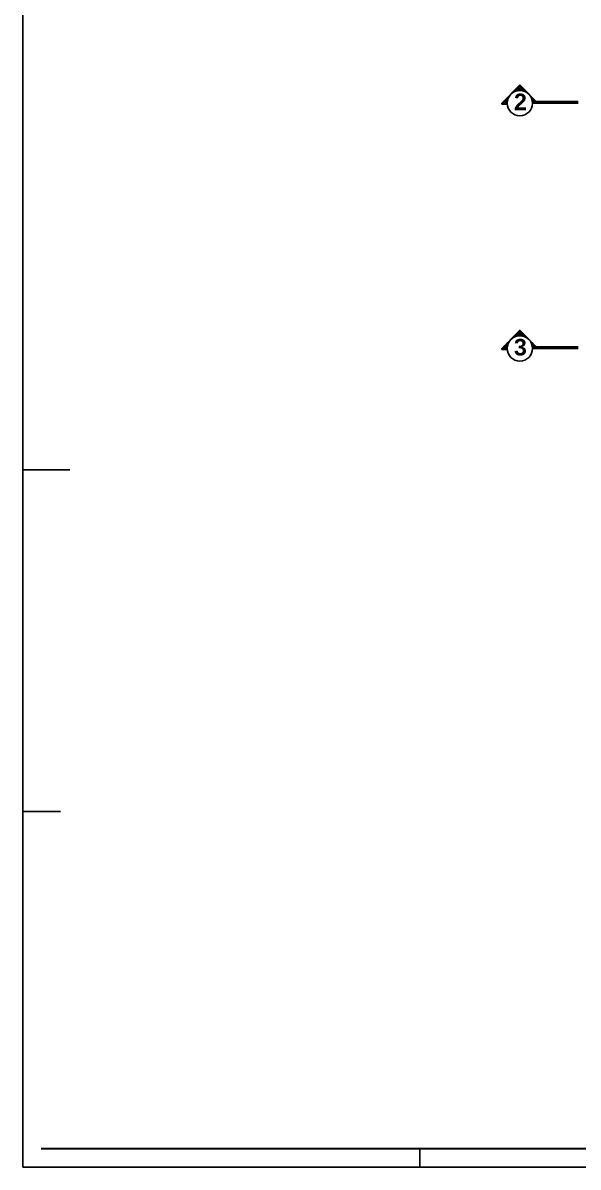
# Model space of a CAD drawing. Extents: x -81 to 244, y 231 to 317.
# Drawn here: x 124.57 to 148.24, y 231.25 to 279.99 of the extents above; entities that cross this region are included whole.
import ezdxf
from ezdxf.enums import TextEntityAlignment as Align

# ---------------------------------------------------------------- set-up
doc = ezdxf.new("R2010")
doc.units = 0
doc.header["$MEASUREMENT"] = 0
for name, color, linetype in [('ADI', 9, 'CONTINUOUS'), ('CAR', 5, 'CONTINUOUS'), ('CORTE01', 2, 'CONTINUOUS'), ('CORTE03', 41, 'CONTINUOUS'), ('NOT', 3, 'CONTINUOUS'), ('VIDRO', 250, 'CONTINUOUS')]:
    doc.layers.add(name, color=color, linetype=linetype)
doc.styles.add('SANSSERIFBOLD', font='sasb____.pfb')

msp = doc.modelspace()

# ---------------------------------------------------------------- linework, layer by layer
at = {"layer": 'ADI', "color": 5}
msp.add_line((124.569, 231.253), (244.028, 231.253), dxfattribs=at)
at = {"layer": 'CAR'}
for p in [(124.569, 317.038), (124.569, 310.879)]:
    msp.add_line(p, (124.569, 231.253), dxfattribs=at)
at = {"layer": 'CAR', "color": 2}
for p, q in [((124.569, 260.953), (126.569, 260.953)), ((124.569, 246.403), (126.169, 246.403)), ((141.482, 232.032), (141.482, 231.253))]:
    msp.add_line(p, q, dxfattribs=at)
at = {"layer": 'CORTE01'}
for p, q in [((144.979, 276.572), (145.752, 277.345)), ((144.988, 276.572), (145.752, 277.336)), ((145.731, 277.314), (145.773, 277.314)), ((145.738, 277.321), (145.767, 277.321)), ((145.745, 277.328), (145.76, 277.328)), ((145.751, 277.335), (145.753, 277.335)), ((146.525, 276.572), (145.752, 277.345)), ((146.516, 276.572), (145.752, 277.336)), ((145.245, 276.829), (145.277, 276.829)), ((145.252, 276.835), (145.281, 276.835)), ((145.258, 276.842), (145.284, 276.842)), ((145.265, 276.849), (145.288, 276.849)), ((145.272, 276.856), (145.292, 276.856)), ((145.279, 276.862), (145.297, 276.862)), ((145.285, 276.869), (145.301, 276.869)), ((145.292, 276.876), (145.306, 276.876)), ((145.299, 276.882), (145.31, 276.882)), ((145.306, 276.889), (145.315, 276.889)), ((145.312, 276.896), (145.32, 276.896)), ((145.319, 276.903), (145.325, 276.903)), ((145.326, 276.909), (145.331, 276.909)), ((145.333, 276.916), (145.336, 276.916)), ((145.339, 276.923), (145.342, 276.923)), ((145.346, 276.93), (145.348, 276.93)), ((145.353, 276.936), (145.354, 276.936)), ((145.36, 276.943), (145.36, 276.943)), ((145.366, 276.95), (145.366, 276.95)), ((145.373, 276.957), (145.373, 276.957)), ((145.38, 276.963), (145.38, 276.963)), ((145.387, 276.97), (145.387, 276.97)), ((145.393, 276.977), (145.395, 276.977)), ((145.4, 276.984), (145.403, 276.984)), ((145.407, 276.99), (145.411, 276.99)), ((145.414, 276.997), (145.419, 276.997)), ((145.42, 277.004), (145.428, 277.004)), ((145.427, 277.011), (145.437, 277.011)), ((145.434, 277.017), (145.447, 277.017)), ((145.441, 277.024), (145.457, 277.024)), ((145.447, 277.031), (145.468, 277.031)), ((145.454, 277.038), (145.479, 277.038)), ((145.461, 277.044), (145.491, 277.044)), ((145.468, 277.051), (145.503, 277.051)), ((145.474, 277.058), (145.517, 277.058)), ((145.481, 277.065), (145.531, 277.065)), ((145.488, 277.071), (145.547, 277.071)), ((145.495, 277.078), (145.564, 277.078)), ((145.501, 277.085), (145.584, 277.085)), ((145.508, 277.092), (145.606, 277.092)), ((145.515, 277.098), (145.632, 277.098)), ((145.522, 277.105), (145.667, 277.105)), ((145.528, 277.112), (145.976, 277.112)), ((145.535, 277.119), (145.969, 277.119)), ((145.542, 277.125), (145.962, 277.125)), ((145.549, 277.132), (145.956, 277.132)), ((145.555, 277.139), (145.949, 277.139)), ((145.562, 277.146), (145.942, 277.146)), ((145.569, 277.152), (145.935, 277.152)), ((145.576, 277.159), (145.929, 277.159)), ((145.582, 277.166), (145.922, 277.166)), ((145.589, 277.173), (145.915, 277.173)), ((145.596, 277.179), (145.908, 277.179)), ((145.603, 277.186), (145.902, 277.186)), ((145.61, 277.193), (145.895, 277.193)), ((145.616, 277.2), (145.888, 277.2)), ((145.623, 277.206), (145.881, 277.206)), ((145.63, 277.213), (145.875, 277.213)), ((145.637, 277.22), (145.868, 277.22)), ((145.643, 277.227), (145.861, 277.227)), ((145.65, 277.233), (145.854, 277.233)), ((145.657, 277.24), (145.848, 277.24)), ((145.664, 277.247), (145.841, 277.247)), ((145.67, 277.254), (145.834, 277.254)), ((145.677, 277.26), (145.827, 277.26)), ((145.684, 277.267), (145.821, 277.267)), ((145.691, 277.274), (145.814, 277.274)), ((145.697, 277.281), (145.807, 277.281)), ((145.704, 277.287), (145.8, 277.287)), ((145.711, 277.294), (145.794, 277.294)), ((145.718, 277.301), (145.787, 277.301)), ((145.724, 277.308), (145.78, 277.308)), ((145.837, 277.105), (145.983, 277.105)), ((145.872, 277.098), (145.989, 277.098)), ((145.899, 277.092), (145.996, 277.092)), ((145.921, 277.085), (146.003, 277.085)), ((145.94, 277.078), (146.01, 277.078)), ((145.957, 277.071), (146.016, 277.071)), ((145.973, 277.065), (146.023, 277.065)), ((145.988, 277.058), (146.03, 277.058)), ((146.001, 277.051), (146.037, 277.051)), ((146.014, 277.044), (146.043, 277.044)), ((146.025, 277.038), (146.05, 277.038)), ((146.037, 277.031), (146.057, 277.031)), ((146.047, 277.024), (146.064, 277.024)), ((146.057, 277.017), (146.07, 277.017)), ((146.067, 277.011), (146.077, 277.011)), ((146.076, 277.004), (146.084, 277.004)), ((146.085, 276.997), (146.091, 276.997)), ((146.093, 276.99), (146.097, 276.99)), ((146.101, 276.984), (146.104, 276.984)), ((146.109, 276.977), (146.111, 276.977)), ((146.117, 276.97), (146.118, 276.97)), ((146.124, 276.963), (146.124, 276.963)), ((146.131, 276.957), (146.131, 276.957)), ((146.138, 276.95), (146.138, 276.95)), ((146.144, 276.943), (146.145, 276.943)), ((146.151, 276.936), (146.151, 276.936)), ((146.157, 276.93), (146.158, 276.93)), ((146.162, 276.923), (146.165, 276.923)), ((146.168, 276.916), (146.172, 276.916)), ((146.174, 276.909), (146.178, 276.909)), ((146.179, 276.902), (146.185, 276.902)), ((146.184, 276.896), (146.192, 276.896)), ((146.189, 276.889), (146.199, 276.889)), ((146.194, 276.882), (146.205, 276.882)), ((146.199, 276.875), (146.212, 276.875)), ((146.203, 276.869), (146.219, 276.869)), ((146.207, 276.862), (146.226, 276.862)), ((146.212, 276.855), (146.232, 276.855)), ((146.216, 276.848), (146.239, 276.848)), ((146.22, 276.842), (146.246, 276.842)), ((146.224, 276.835), (146.252, 276.835)), ((146.227, 276.828), (146.259, 276.828)), ((144.979, 276.572), (145.225, 276.572)), ((144.979, 276.565), (145.226, 276.565)), ((144.979, 276.559), (145.226, 276.559)), ((144.979, 276.552), (145.226, 276.552)), ((144.979, 276.545), (145.226, 276.545)), ((144.979, 276.538), (145.227, 276.538)), ((144.979, 276.532), (145.227, 276.532)), ((144.979, 276.525), (145.228, 276.525)), ((144.995, 276.579), (145.212, 276.579)), ((145.002, 276.586), (145.212, 276.586)), ((145.009, 276.592), (145.212, 276.592)), ((145.015, 276.599), (145.213, 276.599)), ((145.022, 276.606), (145.213, 276.606)), ((145.029, 276.613), (145.214, 276.613)), ((145.036, 276.619), (145.214, 276.619)), ((145.042, 276.626), (145.215, 276.626)), ((145.049, 276.633), (145.215, 276.633)), ((145.056, 276.64), (145.216, 276.64)), ((145.063, 276.646), (145.217, 276.646)), ((145.069, 276.653), (145.218, 276.653)), ((145.076, 276.66), (145.219, 276.66)), ((145.083, 276.667), (145.22, 276.667)), ((145.09, 276.673), (145.222, 276.673)), ((145.096, 276.68), (145.223, 276.68)), ((145.103, 276.687), (145.224, 276.687)), ((145.11, 276.694), (145.226, 276.694)), ((145.117, 276.7), (145.227, 276.7)), ((145.123, 276.707), (145.229, 276.707)), ((145.13, 276.714), (145.231, 276.714)), ((145.137, 276.721), (145.233, 276.721)), ((145.144, 276.727), (145.235, 276.727)), ((145.15, 276.734), (145.237, 276.734)), ((145.157, 276.741), (145.239, 276.741)), ((145.164, 276.748), (145.241, 276.748)), ((145.171, 276.754), (145.244, 276.754)), ((145.177, 276.761), (145.246, 276.761)), ((145.184, 276.768), (145.249, 276.768)), ((145.191, 276.775), (145.251, 276.775)), ((145.198, 276.781), (145.254, 276.781)), ((145.204, 276.788), (145.257, 276.788)), ((145.211, 276.795), (145.26, 276.795)), ((145.218, 276.802), (145.263, 276.802)), ((145.225, 276.808), (145.266, 276.808)), ((145.231, 276.815), (145.27, 276.815)), ((145.238, 276.822), (145.273, 276.822)), ((146.231, 276.821), (146.266, 276.821)), ((146.234, 276.815), (146.273, 276.815)), ((146.238, 276.808), (146.279, 276.808)), ((146.241, 276.801), (146.286, 276.801)), ((146.244, 276.794), (146.293, 276.794)), ((146.247, 276.788), (146.3, 276.788)), ((146.25, 276.781), (146.306, 276.781)), ((146.253, 276.774), (146.313, 276.774)), ((146.255, 276.767), (146.32, 276.767)), ((146.258, 276.761), (146.327, 276.761)), ((146.26, 276.754), (146.333, 276.754)), ((146.263, 276.747), (146.34, 276.747)), ((146.265, 276.74), (146.347, 276.74)), ((146.267, 276.734), (146.354, 276.734)), ((146.269, 276.727), (146.36, 276.727)), ((146.271, 276.72), (146.367, 276.72)), ((146.273, 276.713), (146.374, 276.713)), ((146.275, 276.707), (146.381, 276.707)), ((146.277, 276.7), (146.387, 276.7)), ((146.278, 276.693), (146.394, 276.693)), ((146.28, 276.686), (146.401, 276.686)), ((146.281, 276.68), (146.408, 276.68)), ((146.282, 276.673), (146.414, 276.673)), ((146.284, 276.666), (146.421, 276.666)), ((146.285, 276.659), (146.428, 276.659)), ((146.286, 276.653), (146.435, 276.653)), ((146.287, 276.646), (146.441, 276.646)), ((146.288, 276.639), (146.448, 276.639)), ((146.289, 276.632), (146.455, 276.632)), ((146.289, 276.626), (146.462, 276.626)), ((146.29, 276.619), (146.468, 276.619)), ((146.29, 276.612), (146.475, 276.612)), ((146.291, 276.605), (146.482, 276.605)), ((146.291, 276.599), (146.489, 276.599)), ((146.292, 276.592), (146.495, 276.592)), ((146.292, 276.585), (146.502, 276.585)), ((146.292, 276.578), (146.509, 276.578)), ((146.292, 276.572), (146.525, 276.572)), ((146.462, 276.635), (148.235, 276.634)), ((146.471, 276.626), (148.235, 276.625)), ((146.48, 276.617), (148.235, 276.616)), ((146.489, 276.608), (148.235, 276.607)), ((146.498, 276.599), (148.235, 276.598)), ((146.507, 276.59), (148.235, 276.589)), ((146.516, 276.581), (148.235, 276.58)), ((146.525, 276.572), (148.235, 276.571)), ((144.979, 266.126), (145.752, 266.899)), ((144.988, 266.126), (145.752, 266.889)), ((145.454, 266.591), (145.479, 266.591)), ((145.461, 266.598), (145.491, 266.598)), ((145.468, 266.605), (145.503, 266.605)), ((145.474, 266.611), (145.517, 266.611)), ((145.481, 266.618), (145.531, 266.618)), ((145.488, 266.625), (145.547, 266.625)), ((145.495, 266.632), (145.564, 266.632)), ((145.501, 266.638), (145.584, 266.638)), ((145.508, 266.645), (145.606, 266.645)), ((145.515, 266.652), (145.632, 266.652)), ((145.522, 266.659), (145.667, 266.659)), ((145.528, 266.665), (145.976, 266.665)), ((145.535, 266.672), (145.969, 266.672)), ((145.542, 266.679), (145.962, 266.679)), ((145.549, 266.686), (145.956, 266.685)), ((145.555, 266.692), (145.949, 266.692)), ((145.562, 266.699), (145.942, 266.699)), ((145.569, 266.706), (145.935, 266.706)), ((145.576, 266.713), (145.929, 266.712)), ((145.582, 266.719), (145.922, 266.719)), ((145.589, 266.726), (145.915, 266.726)), ((145.596, 266.733), (145.908, 266.733)), ((145.603, 266.74), (145.902, 266.739)), ((145.61, 266.746), (145.895, 266.746)), ((145.616, 266.753), (145.888, 266.753)), ((145.623, 266.76), (145.881, 266.76)), ((145.63, 266.767), (145.875, 266.767)), ((145.637, 266.773), (145.868, 266.773)), ((145.643, 266.78), (145.861, 266.78)), ((145.65, 266.787), (145.854, 266.787)), ((145.657, 266.794), (145.848, 266.794)), ((145.664, 266.8), (145.841, 266.8)), ((145.67, 266.807), (145.834, 266.807)), ((145.677, 266.814), (145.827, 266.814)), ((145.684, 266.821), (145.821, 266.821)), ((145.691, 266.827), (145.814, 266.827)), ((145.697, 266.834), (145.807, 266.834)), ((145.704, 266.841), (145.8, 266.841)), ((145.711, 266.848), (145.794, 266.848)), ((145.718, 266.854), (145.787, 266.854)), ((145.724, 266.861), (145.78, 266.861)), ((145.731, 266.868), (145.773, 266.868)), ((145.738, 266.875), (145.767, 266.875)), ((145.745, 266.881), (145.76, 266.881)), ((145.751, 266.888), (145.753, 266.888)), ((146.525, 266.125), (145.752, 266.899)), ((146.516, 266.125), (145.752, 266.889)), ((145.837, 266.659), (145.983, 266.658)), ((145.872, 266.652), (145.989, 266.652)), ((145.899, 266.645), (145.996, 266.645)), ((145.921, 266.638), (146.003, 266.638)), ((145.94, 266.631), (146.01, 266.631)), ((145.957, 266.625), (146.016, 266.625)), ((145.973, 266.618), (146.023, 266.618)), ((145.988, 266.611), (146.03, 266.611)), ((146.001, 266.604), (146.037, 266.604)), ((146.014, 266.598), (146.043, 266.598)), ((146.025, 266.591), (146.05, 266.591)), ((144.979, 266.126), (145.225, 266.125)), ((144.979, 266.119), (145.226, 266.119)), ((144.979, 266.112), (145.226, 266.112)), ((144.979, 266.105), (145.226, 266.105)), ((144.995, 266.132), (145.212, 266.132)), ((145.002, 266.139), (145.212, 266.139)), ((145.009, 266.146), (145.212, 266.146)), ((145.015, 266.153), (145.213, 266.152)), ((145.022, 266.159), (145.213, 266.159)), ((145.029, 266.166), (145.214, 266.166)), ((145.036, 266.173), (145.214, 266.173)), ((145.042, 266.179), (145.215, 266.179)), ((145.049, 266.186), (145.215, 266.186)), ((145.056, 266.193), (145.216, 266.193)), ((145.063, 266.2), (145.217, 266.2)), ((145.069, 266.206), (145.218, 266.206)), ((145.076, 266.213), (145.219, 266.213)), ((145.083, 266.22), (145.22, 266.22)), ((145.09, 266.227), (145.222, 266.227)), ((145.096, 266.233), (145.223, 266.233)), ((145.103, 266.24), (145.224, 266.24)), ((145.11, 266.247), (145.226, 266.247)), ((145.117, 266.254), (145.227, 266.254)), ((145.123, 266.26), (145.229, 266.26)), ((145.13, 266.267), (145.231, 266.267)), ((145.137, 266.274), (145.233, 266.274)), ((145.144, 266.281), (145.235, 266.281)), ((145.15, 266.287), (145.237, 266.287)), ((145.157, 266.294), (145.239, 266.294)), ((145.164, 266.301), (145.241, 266.301)), ((145.171, 266.308), (145.244, 266.308)), ((145.177, 266.314), (145.246, 266.314)), ((145.184, 266.321), (145.249, 266.321)), ((145.191, 266.328), (145.251, 266.328)), ((145.198, 266.335), (145.254, 266.335)), ((145.204, 266.341), (145.257, 266.341)), ((145.211, 266.348), (145.26, 266.348)), ((145.218, 266.355), (145.263, 266.355)), ((145.225, 266.362), (145.266, 266.362)), ((145.231, 266.368), (145.27, 266.368)), ((145.238, 266.375), (145.273, 266.375)), ((145.245, 266.382), (145.277, 266.382)), ((145.252, 266.389), (145.281, 266.389)), ((145.258, 266.395), (145.284, 266.395)), ((145.265, 266.402), (145.288, 266.402)), ((145.272, 266.409), (145.292, 266.409)), ((145.279, 266.416), (145.297, 266.416)), ((145.285, 266.422), (145.301, 266.422)), ((145.292, 266.429), (145.306, 266.429)), ((145.299, 266.436), (145.31, 266.436)), ((145.306, 266.443), (145.315, 266.443)), ((145.312, 266.449), (145.32, 266.449)), ((145.319, 266.456), (145.325, 266.456)), ((145.326, 266.463), (145.331, 266.463)), ((145.333, 266.47), (145.336, 266.47)), ((145.339, 266.476), (145.342, 266.476)), ((145.346, 266.483), (145.348, 266.483)), ((145.353, 266.49), (145.354, 266.49)), ((145.36, 266.497), (145.36, 266.497)), ((145.366, 266.503), (145.366, 266.503)), ((145.373, 266.51), (145.373, 266.51)), ((145.38, 266.517), (145.38, 266.517)), ((145.387, 266.524), (145.387, 266.524)), ((145.393, 266.53), (145.395, 266.53)), ((145.4, 266.537), (145.403, 266.537)), ((145.407, 266.544), (145.411, 266.544)), ((145.414, 266.551), (145.419, 266.551)), ((145.42, 266.557), (145.428, 266.557)), ((145.427, 266.564), (145.437, 266.564)), ((145.434, 266.571), (145.447, 266.571)), ((145.441, 266.578), (145.457, 266.578)), ((145.447, 266.584), (145.468, 266.584)), ((146.037, 266.584), (146.057, 266.584)), ((146.047, 266.577), (146.064, 266.577)), ((146.057, 266.571), (146.07, 266.571)), ((146.067, 266.564), (146.077, 266.564)), ((146.076, 266.557), (146.084, 266.557)), ((146.085, 266.55), (146.091, 266.55)), ((146.093, 266.544), (146.097, 266.544)), ((146.101, 266.537), (146.104, 266.537)), ((146.109, 266.53), (146.111, 266.53)), ((146.117, 266.523), (146.118, 266.523)), ((146.124, 266.517), (146.124, 266.517)), ((146.131, 266.51), (146.131, 266.51)), ((146.138, 266.503), (146.138, 266.503)), ((146.144, 266.496), (146.145, 266.496)), ((146.151, 266.49), (146.151, 266.49)), ((146.157, 266.483), (146.158, 266.483)), ((146.162, 266.476), (146.165, 266.476)), ((146.168, 266.469), (146.172, 266.469)), ((146.174, 266.463), (146.178, 266.463)), ((146.179, 266.456), (146.185, 266.456)), ((146.184, 266.449), (146.192, 266.449)), ((146.189, 266.442), (146.199, 266.442)), ((146.194, 266.436), (146.205, 266.436)), ((146.199, 266.429), (146.212, 266.429)), ((146.203, 266.422), (146.219, 266.422)), ((146.207, 266.415), (146.226, 266.415)), ((146.212, 266.409), (146.232, 266.409)), ((146.216, 266.402), (146.239, 266.402)), ((146.22, 266.395), (146.246, 266.395)), ((146.224, 266.388), (146.252, 266.388)), ((146.227, 266.382), (146.259, 266.382)), ((146.231, 266.375), (146.266, 266.375)), ((146.234, 266.368), (146.273, 266.368)), ((146.238, 266.361), (146.279, 266.361)), ((146.241, 266.355), (146.286, 266.355)), ((146.244, 266.348), (146.293, 266.348)), ((146.247, 266.341), (146.3, 266.341)), ((146.25, 266.334), (146.306, 266.334)), ((146.253, 266.328), (146.313, 266.328)), ((146.255, 266.321), (146.32, 266.321)), ((146.258, 266.314), (146.327, 266.314)), ((146.26, 266.307), (146.333, 266.307)), ((146.263, 266.301), (146.34, 266.301)), ((146.265, 266.294), (146.347, 266.294)), ((146.267, 266.287), (146.354, 266.287)), ((146.269, 266.28), (146.36, 266.28)), ((146.271, 266.274), (146.367, 266.274)), ((146.273, 266.267), (146.374, 266.267)), ((146.275, 266.26), (146.381, 266.26)), ((146.277, 266.253), (146.387, 266.253)), ((146.278, 266.247), (146.394, 266.247)), ((146.28, 266.24), (146.401, 266.24)), ((146.281, 266.233), (146.408, 266.233)), ((146.282, 266.226), (146.414, 266.226)), ((146.284, 266.22), (146.421, 266.22)), ((146.285, 266.213), (146.428, 266.213)), ((146.286, 266.206), (146.435, 266.206)), ((146.287, 266.199), (146.441, 266.199)), ((146.288, 266.193), (146.448, 266.193)), ((146.289, 266.186), (146.455, 266.186)), ((146.289, 266.179), (146.462, 266.179)), ((146.29, 266.172), (146.468, 266.172)), ((146.29, 266.166), (146.475, 266.166)), ((146.291, 266.159), (146.482, 266.159)), ((146.291, 266.152), (146.489, 266.152)), ((146.292, 266.145), (146.495, 266.145)), ((146.292, 266.139), (146.502, 266.139)), ((146.292, 266.132), (146.509, 266.132)), ((146.292, 266.125), (146.525, 266.125)), ((146.462, 266.188), (148.235, 266.188)), ((146.471, 266.179), (148.235, 266.179)), ((146.48, 266.17), (148.235, 266.17)), ((146.489, 266.161), (148.235, 266.161)), ((146.498, 266.152), (148.235, 266.152)), ((146.507, 266.143), (148.235, 266.143)), ((146.516, 266.134), (148.235, 266.134)), ((146.525, 266.125), (148.235, 266.125)), ((144.979, 266.099), (145.226, 266.098)), ((144.979, 266.092), (145.227, 266.092)), ((144.979, 266.085), (145.227, 266.085)), ((144.979, 266.078), (145.228, 266.078))]:
    msp.add_line(p, q, dxfattribs=at)
for centre in [(145.752, 276.572), (145.752, 266.125)]:
    msp.add_circle(centre, 0.54, dxfattribs=at)
at = {"layer": 'CORTE03'}
for p, q in [((144.979, 276.572), (144.979, 276.525)), ((144.979, 266.126), (144.979, 266.078))]:
    msp.add_line(p, q, dxfattribs=at)
at = {"layer": 'VIDRO', "const_width": 0.085}
msp.add_lwpolyline([(125.348, 232.032), (242.963, 232.032)], dxfattribs=at)

# ---------------------------------------------------------------- texts
at = {"layer": 'NOT', "color": 85, "style": 'SANSSERIFBOLD'}
for s, p in [('2', (145.501, 276.977)), ('3', (145.501, 266.53))]:
    msp.add_text(s, height=0.706, rotation=359.9833, dxfattribs=at).set_placement(p, align=Align.TOP_LEFT)

doc.saveas('drawing.dxf')
